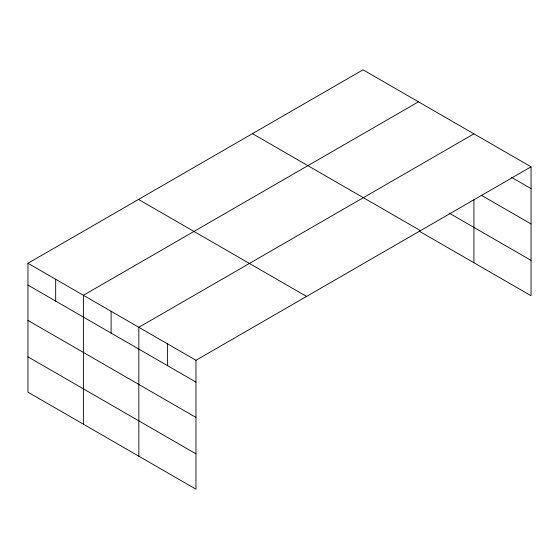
<?xml version="1.0" encoding="UTF-8"?>
<svg xmlns="http://www.w3.org/2000/svg" width="559" height="559" viewBox="0 0 559 559"><rect width="100%" height="100%" fill="white"/><g stroke="black" fill="none" stroke-linecap="round" stroke-linejoin="round"><path stroke-width="0.84" d="M27.95 263.275L195.964 360.276L195.964 489.188L27.95 392.187L27.95 263.275L363.036 69.812L531.05 166.813L531.05 295.725L419.229 231.167M418.481 101.822L83.396 295.285L83.396 424.197M473.927 133.832L138.835 327.294L138.835 456.207M195.964 360.276L531.05 166.813M511.506 177.336L531.05 188.621M481.446 195.322L531.05 223.963M449.198 213.126L531.05 260.382M252.458 133.657L420.473 230.657M138.527 199.43L306.542 296.431M27.95 285.083L195.964 382.083M27.95 320.426L195.964 417.426M27.95 356.845L195.964 453.845M473.927 199.654L473.927 262.744M167.4 343.785L167.4 365.593M111.115 311.293L111.115 333.094M55.669 279.283L55.669 301.084"/></g></svg>
